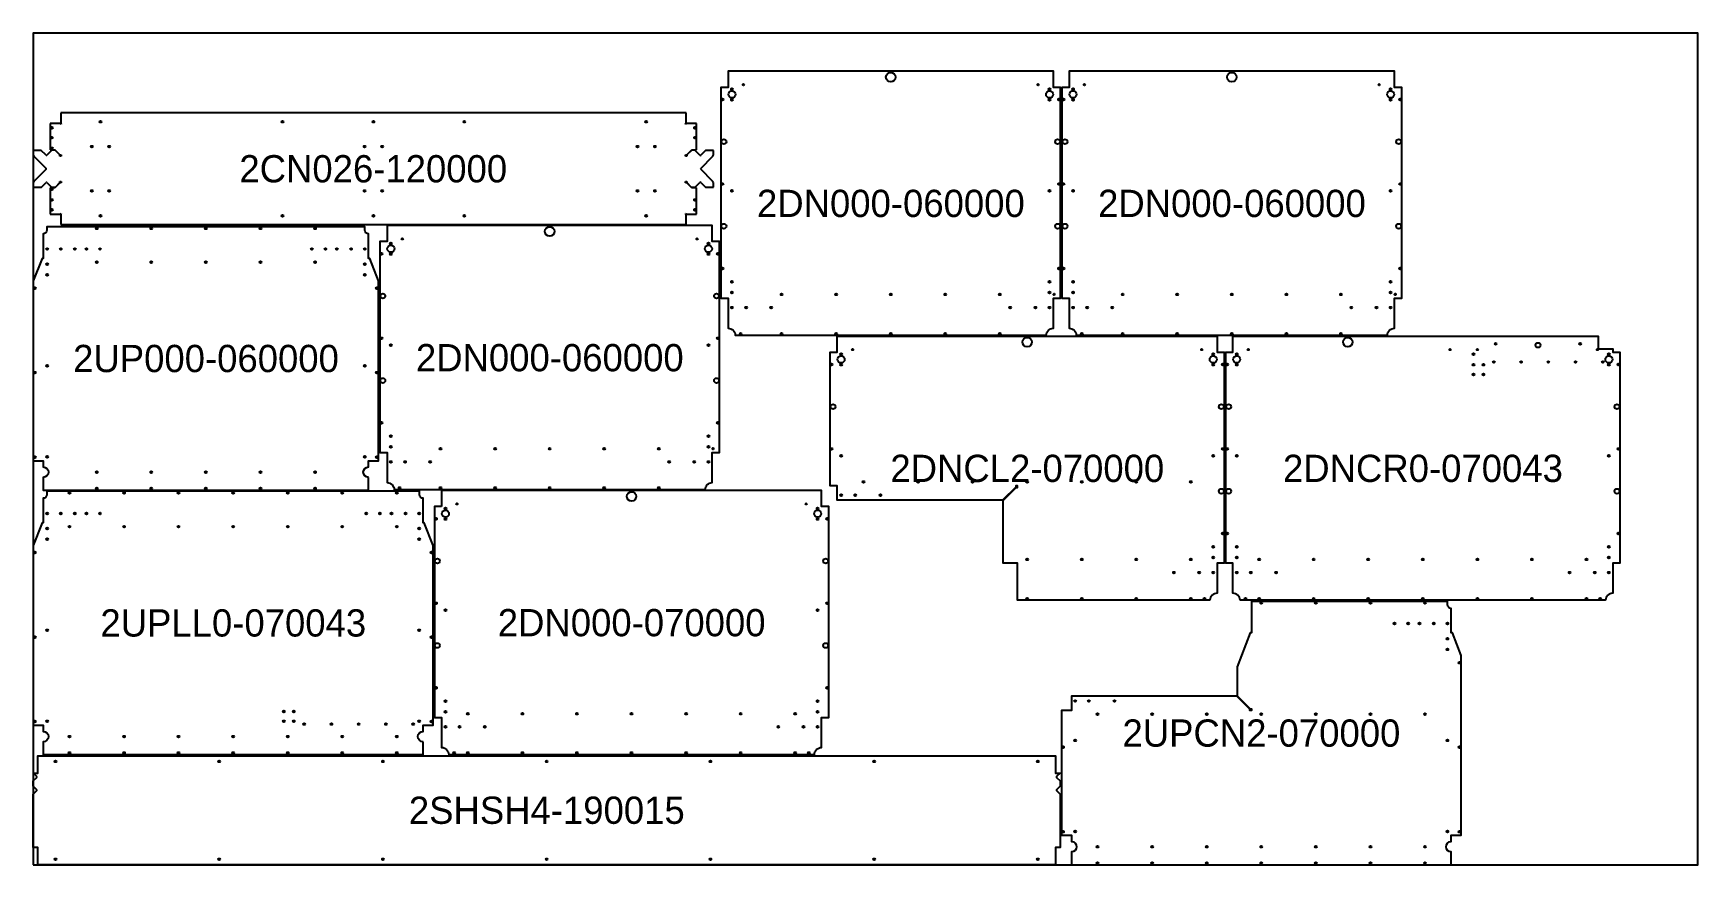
# Model space of a CAD drawing. Header units: millimetres. Extents: x 0 to 3050, y 0 to 1525.
import ezdxf
from ezdxf.enums import TextEntityAlignment as Align

# ---------------------------------------------------------------- set-up
doc = ezdxf.new("R2010")
doc.units = ezdxf.units.MM
for name, color, linetype in [('INTERIOR_PROFILES', 7, 'Continuous'), ('OUTER_PROFILES', 7, 'Continuous'), ('PART_LABELS', 7, 'Continuous'), ('SHEET_BORDER', 7, 'Continuous')]:
    doc.layers.add(name, color=color, linetype=linetype)

msp = doc.modelspace()

# ---------------------------------------------------------------- linework, layer by layer
at = {"layer": 'INTERIOR_PROFILES'}
for centre, radius in [((116.262, 1167.096), 1.7), ((216.262, 1167.096), 1.7), ((316.262, 1167.096), 1.7), ((416.262, 1167.096), 1.7), ((516.262, 1167.096), 1.7), ((25.262, 1129.31), 1.7), ((50.262, 1129.31), 1.7), ((76.262, 1129.31), 1.7), ((97.262, 1129.31), 1.7), ((122.262, 1129.31), 1.7), ((510.262, 1129.31), 1.7), ((535.262, 1129.31), 1.7), ((556.262, 1129.31), 1.7), ((582.262, 1129.31), 1.7), ((607.262, 1129.31), 1.7), ((25.262, 1101.548), 1.7), ((116.262, 1105.048), 1.7), ((216.262, 1105.048), 1.7), ((316.262, 1105.048), 1.7), ((416.262, 1105.048), 1.7), ((516.262, 1105.048), 1.7), ((607.262, 1101.548), 1.7), ((25.262, 1082.048), 1.7), ((607.262, 1082.048), 1.7), ((3, 1057.548), 1.7), ((629.524, 1057.548), 1.7), ((1501.262, 944.734), 1.25), ((1821.262, 958.496), 8.75), ((2141.262, 944.734), 1.25), ((2226.262, 944.734), 1.25), ((2408.762, 958.496), 8.75), ((2596.262, 944.734), 1.25), ((2646.262, 944.734), 1.25), ((2679.762, 955.496), 1.7), ((2757.262, 952.996), 4.5), ((2834.762, 955.496), 1.7), ((2866.262, 944.734), 1.25), ((25.262, 915.048), 1.7), ((607.262, 915.048), 1.7), ((1463, 917.548), 1.7), ((1480.262, 926.798), 6.5), ((1480.262, 936.548), 1.7), ((1480.262, 917.048), 1.7), ((2162.262, 926.798), 6.5), ((2162.262, 936.548), 1.7), ((2162.262, 917.048), 1.7), ((2179.524, 917.548), 1.7), ((2188, 917.548), 1.7), ((2205.262, 926.798), 6.5), ((2205.262, 936.548), 1.7), ((2205.262, 917.048), 1.7), ((2639.262, 936.548), 1.7), ((2639.262, 917.048), 1.7), ((2657.262, 917.048), 1.7), ((2676.262, 922.048), 1.7), ((2726.262, 922.048), 1.7), ((2776.262, 922.048), 1.7), ((2826.262, 922.048), 1.7), ((2876.262, 922.048), 1.7), ((2887.262, 926.798), 6.5), ((2887.262, 936.548), 1.7), ((2887.262, 917.048), 1.7), ((2904.524, 917.548), 1.7), ((3, 902.548), 1.7), ((629.524, 902.548), 1.7), ((2639.262, 899.048), 1.7), ((2657.262, 899.048), 1.7), ((1465.5, 840.048), 4.5), ((2177.024, 840.048), 4.5), ((2190.5, 840.048), 4.5), ((2902.024, 840.048), 4.5), ((1463, 762.548), 1.7), ((2179.524, 762.548), 1.7), ((2188, 762.548), 1.7), ((2904.524, 762.548), 1.7), ((3, 747.548), 1.7), ((25.262, 748.048), 1.7), ((607.262, 748.048), 1.7), ((629.524, 747.548), 1.7), ((1480.262, 750.048), 1.7), ((2162.262, 750.048), 1.7), ((2205.262, 750.048), 1.7), ((2887.262, 750.048), 1.7), ((116.262, 720.024), 1.7), ((216.262, 720.024), 1.7), ((316.262, 720.024), 1.7), ((416.262, 720.024), 1.7), ((516.262, 720.024), 1.7), ((1521.262, 702.048), 1.7), ((1621.262, 702.048), 1.7), ((1721.262, 702.048), 1.7), ((1821.262, 702.048), 1.7), ((1921.262, 702.048), 1.7), ((2021.262, 702.048), 1.7), ((2121.262, 702.048), 1.7), ((66.262, 682.096), 1.7), ((116.262, 690), 1.7), ((166.262, 682.096), 1.7), ((216.262, 690), 1.7), ((266.262, 682.096), 1.7), ((316.262, 690), 1.7), ((366.262, 682.096), 1.7), ((416.262, 690), 1.7), ((466.262, 682.096), 1.7), ((516.262, 690), 1.7), ((566.262, 682.096), 1.7), ((666.262, 682.096), 1.7), ((1096.262, 675.496), 8.75), ((1480.262, 677.786), 1.7), ((1506.262, 677.786), 1.7), ((1552.262, 677.786), 1.7), ((2177.024, 685.048), 4.5), ((2190.5, 685.048), 4.5), ((2902.024, 685.048), 4.5), ((25.262, 644.31), 1.7), ((50.262, 644.31), 1.7), ((76.262, 644.31), 1.7), ((97.262, 644.31), 1.7), ((122.262, 644.31), 1.7), ((610.262, 644.31), 1.7), ((635.262, 644.31), 1.7), ((656.262, 644.31), 1.7), ((682.262, 644.31), 1.7), ((707.262, 644.31), 1.7), ((755.262, 643.798), 6.5), ((755.262, 653.548), 1.7), ((776.262, 661.734), 1.25), ((1416.262, 661.734), 1.25), ((1437.262, 643.798), 6.5), ((1437.262, 653.548), 1.7), ((25.262, 616.548), 1.7), ((66.262, 620.048), 1.7), ((166.262, 620.048), 1.7), ((266.262, 620.048), 1.7), ((366.262, 620.048), 1.7), ((466.262, 620.048), 1.7), ((566.262, 620.048), 1.7), ((666.262, 620.048), 1.7), ((707.262, 616.548), 1.7), ((738, 634.548), 1.7), ((755.262, 634.048), 1.7), ((1437.262, 634.048), 1.7), ((1454.524, 634.548), 1.7), ((25.262, 597.048), 1.7), ((707.262, 597.048), 1.7), ((2162.262, 583.048), 1.7), ((2179.524, 607.548), 1.7), ((2188, 607.548), 1.7), ((2205.262, 583.048), 1.7), ((2887.262, 583.048), 1.7), ((2904.524, 607.548), 1.7), ((3, 572.548), 1.7), ((729.524, 572.548), 1.7), ((740.5, 557.048), 4.5), ((1452.024, 557.048), 4.5), ((1821.262, 560.048), 1.7), ((1921.262, 560.048), 1.7), ((2021.262, 560.048), 1.7), ((2121.262, 560.048), 1.7), ((2162.262, 563.548), 1.7), ((2205.262, 563.548), 1.7), ((2246.262, 560.048), 1.7), ((2346.262, 560.048), 1.7), ((2446.262, 560.048), 1.7), ((2546.262, 560.048), 1.7), ((2646.262, 560.048), 1.7), ((2746.262, 560.048), 1.7), ((2846.262, 560.048), 1.7), ((2887.262, 563.548), 1.7), ((2090.262, 535.786), 1.7), ((2136.262, 535.786), 1.7), ((2162.262, 535.786), 1.7), ((2205.262, 535.786), 1.7), ((2231.262, 535.786), 1.7), ((2277.262, 535.786), 1.7), ((2815.262, 535.786), 1.7), ((2861.262, 535.786), 1.7), ((2887.262, 535.786), 1.7), ((1821.262, 488), 1.7), ((1921.262, 488), 1.7), ((2021.262, 488), 1.7), ((2121.262, 488), 1.7), ((2146.262, 488), 1.7), ((2221.262, 488), 1.7), ((2246.262, 488), 1.7), ((2346.262, 488), 1.7), ((2446.262, 488), 1.7), ((2546.262, 488), 1.7), ((2646.262, 488), 1.7), ((2746.262, 488), 1.7), ((2846.262, 488), 1.7), ((2871.262, 488), 1.7), ((738, 479.548), 1.7), ((755.262, 467.048), 1.7), ((1437.262, 467.048), 1.7), ((1454.524, 479.548), 1.7), ((2250.262, 480.096), 1.7), ((2350.262, 480.096), 1.7), ((2450.262, 480.096), 1.7), ((2550.262, 480.096), 1.7), ((25.262, 430.048), 1.7), ((707.262, 430.048), 1.7), ((2494.262, 442.31), 1.7), ((2519.262, 442.31), 1.7), ((2540.262, 442.31), 1.7), ((2566.262, 442.31), 1.7), ((2591.262, 442.31), 1.7), ((3, 417.548), 1.7), ((729.524, 417.548), 1.7), ((740.5, 402.048), 4.5), ((1452.024, 402.048), 4.5), ((2591.262, 414.548), 1.7), ((2591.262, 395.048), 1.7), ((2613.524, 370.548), 1.7), ((738, 324.548), 1.7), ((1454.524, 324.548), 1.7), ((459.262, 281.048), 1.7), ((477.262, 281.048), 1.7), ((755.262, 300.048), 1.7), ((755.262, 280.548), 1.7), ((796.262, 277.048), 1.7), ((896.262, 277.048), 1.7), ((996.262, 277.048), 1.7), ((1096.262, 277.048), 1.7), ((1196.262, 277.048), 1.7), ((1296.262, 277.048), 1.7), ((1396.262, 277.048), 1.7), ((1437.262, 300.048), 1.7), ((1437.262, 280.548), 1.7), ((1909.262, 300.31), 1.7), ((1934.262, 300.31), 1.7), ((1950.262, 276.048), 1.7), ((1981.262, 300.31), 1.7), ((2050.262, 276.048), 1.7), ((2150.262, 276.048), 1.7), ((2250.262, 276.048), 1.7), ((2350.262, 276.048), 1.7), ((2450.262, 276.048), 1.7), ((2550.262, 276.048), 1.7), ((3, 262.548), 1.7), ((25.262, 263.048), 1.7), ((459.262, 263.048), 1.7), ((477.262, 263.048), 1.7), ((496.262, 258.048), 1.7), ((546.262, 258.048), 1.7), ((596.262, 258.048), 1.7), ((646.262, 258.048), 1.7), ((696.262, 258.048), 1.7), ((707.262, 263.048), 1.7), ((729.524, 262.548), 1.7), ((755.262, 252.786), 1.7), ((781.262, 252.786), 1.7), ((827.262, 252.786), 1.7), ((1365.262, 252.786), 1.7), ((1411.262, 252.786), 1.7), ((1437.262, 252.786), 1.7), ((66.262, 235.024), 1.7), ((166.262, 235.024), 1.7), ((266.262, 235.024), 1.7), ((366.262, 235.024), 1.7), ((466.262, 235.024), 1.7), ((566.262, 235.024), 1.7), ((666.262, 235.024), 1.7), ((1887, 215.548), 1.7), ((1909.262, 228.048), 1.7), ((2591.262, 228.048), 1.7), ((2613.524, 215.548), 1.7), ((40.762, 189.572), 1.7), ((66.262, 205), 1.7), ((166.262, 205), 1.7), ((266.262, 205), 1.7), ((340.762, 189.572), 1.7), ((366.262, 205), 1.7), ((466.262, 205), 1.7), ((566.262, 205), 1.7), ((640.762, 189.572), 1.7), ((666.262, 205), 1.7), ((771.262, 205), 1.7), ((796.262, 205), 1.7), ((896.262, 205), 1.7), ((940.762, 189.572), 1.7), ((996.262, 205), 1.7), ((1096.262, 205), 1.7), ((1196.262, 205), 1.7), ((1240.762, 189.572), 1.7), ((1296.262, 205), 1.7), ((1396.262, 205), 1.7), ((1421.262, 205), 1.7), ((1540.762, 189.572), 1.7), ((1840.762, 189.572), 1.7), ((1887, 60.548), 1.7), ((1909.262, 61.048), 1.7), ((2591.262, 61.048), 1.7), ((2613.524, 60.548), 1.7), ((1950.262, 33.024), 1.7), ((2050.262, 33.024), 1.7), ((2150.262, 33.024), 1.7), ((2250.262, 33.024), 1.7), ((2350.262, 33.024), 1.7), ((2450.262, 33.024), 1.7), ((2550.262, 33.024), 1.7), ((40.762, 10), 1.7), ((340.762, 10), 1.7), ((640.762, 10), 1.7), ((940.762, 10), 1.7), ((1240.762, 10), 1.7), ((1540.762, 10), 1.7), ((1840.762, 10), 1.7), ((1950.262, 3), 1.7), ((2050.262, 3), 1.7), ((2150.262, 3), 1.7), ((2250.262, 3), 1.7), ((2350.262, 3), 1.7), ((2450.262, 3), 1.7), ((2550.262, 3), 1.7)]:
    msp.add_circle(centre, radius, dxfattribs=at)
at = {"layer": 'OUTER_PROFILES'}
for p, q in [((1196.121, 1378.786), (50.262, 1378.786)), ((50.262, 1378.786), (50.262, 1360.786)), ((1196.121, 1360.786), (1196.121, 1378.786)), ((48.929, 1359.453), (30.929, 1359.453)), ((30.929, 1359.453), (30.929, 1311.024)), ((51.262, 1358.524), (51.191, 1358.453)), ((1195.191, 1358.453), (1195.121, 1358.524)), ((1215.453, 1359.453), (1197.453, 1359.453)), ((1215.453, 1311.024), (1215.453, 1359.453)), ((13.929, 1309.786), (0, 1309.786)), ((0, 1309.786), (0, 1301.786)), ((1, 1299.524), (23.424, 1277.1)), ((23.353, 1301.291), (13.929, 1310.715)), ((13.929, 1310.715), (13.929, 1309.786)), ((34.262, 1310.786), (24.767, 1301.291)), ((30.929, 1311.024), (39.729, 1311.024)), ((39.891, 1310.786), (34.262, 1310.786)), ((39.729, 1311.024), (48.929, 1301.824)), ((48.891, 1301.786), (39.891, 1310.786)), ((48.891, 1299.524), (48.891, 1301.786)), ((51.191, 1299.524), (48.891, 1299.524)), ((48.929, 1301.824), (51.191, 1301.824)), ((51.191, 1301.824), (51.191, 1299.524)), ((1195.191, 1299.524), (1195.191, 1301.824)), ((1195.191, 1301.824), (1197.453, 1301.824)), ((1197.491, 1299.524), (1195.191, 1299.524)), ((1197.453, 1301.824), (1206.653, 1311.024)), ((1206.491, 1310.786), (1197.491, 1301.786)), ((1197.491, 1301.786), (1197.491, 1299.524)), ((1212.121, 1310.786), (1206.491, 1310.786)), ((1206.653, 1311.024), (1215.453, 1311.024)), ((1221.615, 1301.291), (1212.121, 1310.786)), ((1222.959, 1277.1), (1245.382, 1299.524)), ((1232.453, 1310.715), (1223.029, 1301.291)), ((1232.453, 1309.786), (1232.453, 1310.715)), ((1246.382, 1309.786), (1232.453, 1309.786)), ((1246.382, 1301.786), (1246.382, 1309.786)), ((0, 1251), (0, 1243)), ((23.424, 1275.686), (1, 1253.262)), ((14.859, 1243), (23.353, 1251.495)), ((24.767, 1251.495), (33.262, 1243)), ((48.929, 1250.962), (39.729, 1241.762)), ((40.891, 1243), (48.891, 1251)), ((48.891, 1251), (48.891, 1253.262)), ((48.891, 1253.262), (51.191, 1253.262)), ((51.191, 1250.962), (48.929, 1250.962)), ((51.191, 1253.262), (51.191, 1250.962)), ((1195.191, 1250.962), (1195.191, 1253.262)), ((1195.191, 1253.262), (1197.491, 1253.262)), ((1197.453, 1250.962), (1195.191, 1250.962)), ((1206.653, 1241.762), (1197.453, 1250.962)), ((1197.491, 1253.262), (1197.491, 1251)), ((1197.491, 1251), (1205.491, 1243)), ((1213.121, 1243), (1221.615, 1251.495)), ((1245.382, 1253.262), (1222.959, 1275.686)), ((1223.029, 1251.495), (1231.524, 1243)), ((1246.382, 1243), (1246.382, 1251)), ((0, 1243), (14.859, 1243)), ((39.729, 1241.762), (30.929, 1241.762)), ((30.929, 1241.762), (30.929, 1193.333)), ((33.262, 1243), (40.891, 1243)), ((1205.491, 1243), (1213.121, 1243)), ((1215.453, 1241.762), (1206.653, 1241.762)), ((1215.453, 1193.333), (1215.453, 1241.762)), ((1231.524, 1243), (1246.382, 1243)), ((30.929, 1193.333), (48.929, 1193.333)), ((50.262, 1192), (50.262, 1174)), ((51.191, 1194.333), (51.262, 1194.262)), ((1195.121, 1194.262), (1195.191, 1194.333)), ((1196.121, 1174), (1196.121, 1192)), ((1197.453, 1193.333), (1215.453, 1193.333)), ((50.262, 1174), (1196.121, 1174)), ((1871.524, 1047.748), (1871.524, 1044.348)), ((2496.524, 1047.748), (2496.524, 1044.348)), ((1246.524, 764.748), (1246.524, 761.348))]:
    msp.add_line(p, q, dxfattribs=at)
for points in [[(1869.262, 1432.234), (1869.262, 1455.496), (1273.262, 1455.496), (1273.262, 1434.496), (1273.262, 1428.234), (1273.262, 1427.023), (1273.262, 1425.812), (1260, 1425.812), (1260, 1039.048), (1273.262, 1039.048), (1273.262, 1036.786), (1273.262, 1012.524), (1273.262, 994.262), (1273.262, 984, -0.414214), (1286.262, 971), (1856.262, 971, -0.414214), (1869.262, 984), (1869.262, 994.262), (1869.262, 1012.524), (1869.262, 1036.786), (1869.262, 1039.048), (1882.524, 1039.048), (1882.524, 1425.812), (1869.262, 1425.812), (1869.262, 1427.023), (1869.262, 1428.234)], [(2494.262, 1432.234), (2494.262, 1455.496), (1898.262, 1455.496), (1898.262, 1434.496), (1898.262, 1428.234), (1898.262, 1427.023), (1898.262, 1425.812), (1885, 1425.812), (1885, 1039.048), (1898.262, 1039.048), (1898.262, 1036.786), (1898.262, 1012.524), (1898.262, 994.262), (1898.262, 984, -0.414214), (1911.262, 971), (2481.262, 971, -0.414214), (2494.262, 984), (2494.262, 994.262), (2494.262, 1012.524), (2494.262, 1036.786), (2494.262, 1039.048), (2507.524, 1039.048), (2507.524, 1425.812), (2494.262, 1425.812), (2494.262, 1427.023), (2494.262, 1428.234)], [(614.262, 710.524, -1), (614.262, 729.524), (614.262, 731.786), (614.262, 738.786), (614.262, 741.048), (632.524, 741.048), (632.524, 1070.714), (616.524, 1112.048), (614.262, 1112.048), (614.262, 1114.31), (614.262, 1136.31), (614.262, 1144.572), (614.262, 1154.834), (614.262, 1157.096, -0.414214), (607.762, 1163.596), (607.762, 1170.096), (24.762, 1170.096), (24.762, 1163.596, -0.414214), (18.262, 1157.096), (18.262, 1154.834), (18.262, 1144.572), (18.262, 1136.31), (18.262, 1114.31), (18.262, 1112.048), (16, 1112.048), (0, 1070.714), (0, 741.048), (18.262, 741.048), (18.262, 738.786), (18.262, 731.786), (18.262, 729.524, -1), (18.262, 710.524), (18.262, 697.262), (18.262, 687), (614.262, 687), (614.262, 697.262)], [(1244.262, 1149.234), (1244.262, 1172.496), (648.262, 1172.496), (648.262, 1151.496), (648.262, 1145.234), (648.262, 1144.023), (648.262, 1142.812), (635, 1142.812), (635, 756.048), (648.262, 756.048), (648.262, 753.786), (648.262, 729.524), (648.262, 711.262), (648.262, 701, -0.414214), (661.262, 688), (1231.262, 688, -0.414214), (1244.262, 701), (1244.262, 711.262), (1244.262, 729.524), (1244.262, 753.786), (1244.262, 756.048), (1257.524, 756.048), (1257.524, 1142.812), (1244.262, 1142.812), (1244.262, 1144.023), (1244.262, 1145.234)], [(1777, 668.048), (1801, 692.048), (1803.262, 692.048), (1803.262, 695.048), (1800.262, 695.048), (1800.262, 692.786), (1776.262, 668.786), (1473.262, 668.786), (1473.262, 695.048), (1460, 695.048), (1460, 939.812), (1473.262, 939.812), (1473.262, 941.023), (1473.262, 942.234), (1473.262, 948.496), (1473.262, 969.496), (2169.262, 969.496), (2169.262, 946.234), (2169.262, 942.234), (2169.262, 941.023), (2169.262, 939.812), (2182.524, 939.812), (2182.524, 553.048), (2169.262, 553.048), (2169.262, 550.786), (2169.262, 526.524), (2169.262, 508.262), (2169.262, 498, 0.414214), (2156.262, 485), (1803.262, 485), (1803.262, 553.048), (1777, 553.048)], [(2198.262, 942.234), (2198.262, 948.496), (2198.262, 969.496), (2867.662, 969.496), (2867.662, 946.234), (2894.262, 946.234), (2894.262, 942.234), (2894.262, 941.023), (2894.262, 939.812), (2907.524, 939.812), (2907.524, 553.048), (2894.262, 553.048), (2894.262, 550.786), (2894.262, 526.524), (2894.262, 508.262), (2894.262, 498, 0.414214), (2881.262, 485), (2211.262, 485, 0.414214), (2198.262, 498), (2198.262, 508.262), (2198.262, 526.524), (2198.262, 550.786), (2198.262, 553.048), (2185, 553.048), (2185, 939.812), (2198.262, 939.812), (2198.262, 941.023)], [(714.262, 225.524, -1), (714.262, 244.524), (714.262, 246.786), (714.262, 253.786), (714.262, 256.048), (732.524, 256.048), (732.524, 585.714), (716.524, 627.048), (714.262, 627.048), (714.262, 629.31), (714.262, 651.31), (714.262, 659.572), (714.262, 669.834), (714.262, 672.096, -0.414214), (707.762, 678.596), (707.762, 685.096), (24.762, 685.096), (24.762, 678.596, -0.414214), (18.262, 672.096), (18.262, 669.834), (18.262, 659.572), (18.262, 651.31), (18.262, 629.31), (18.262, 627.048), (16, 627.048), (0, 585.714), (0, 256.048), (18.262, 256.048), (18.262, 253.786), (18.262, 246.786), (18.262, 244.524, -1), (18.262, 225.524), (18.262, 212.262), (18.262, 202), (714.262, 202), (714.262, 212.262)], [(748.262, 656.812), (735, 656.812), (735, 270.048), (748.262, 270.048), (748.262, 267.786), (748.262, 243.524), (748.262, 225.262), (748.262, 215, -0.414214), (761.262, 202), (1431.262, 202, -0.414214), (1444.262, 215), (1444.262, 225.262), (1444.262, 243.524), (1444.262, 267.786), (1444.262, 270.048), (1457.524, 270.048), (1457.524, 656.812), (1444.262, 656.812), (1444.262, 658.023), (1444.262, 659.234), (1444.262, 663.234), (1444.262, 686.496), (748.262, 686.496), (748.262, 665.496), (748.262, 659.234), (748.262, 658.023)], [(2229.262, 285.31), (2205.262, 309.31), (1902.262, 309.31), (1902.262, 283.048), (1884, 283.048), (1884, 54.048), (1902.262, 54.048), (1902.262, 51.786), (1902.262, 44.786), (1902.262, 42.524, -1), (1902.262, 23.524), (1902.262, 10.262), (1902.262, 0), (2598.262, 0), (2598.262, 10.262), (2598.262, 23.524, -1), (2598.262, 42.524), (2598.262, 44.786), (2598.262, 51.786), (2598.262, 54.048), (2616.524, 54.048), (2616.524, 383.714), (2600.524, 425.048), (2598.262, 425.048), (2598.262, 427.31), (2598.262, 449.31), (2598.262, 457.572), (2598.262, 467.834), (2598.262, 470.096, -0.414214), (2591.762, 476.596), (2591.762, 483.096), (2232.262, 483.096), (2232.262, 425.048), (2230, 425.048), (2206, 363.048), (2206, 310.048), (2230, 286.048), (2232.262, 286.048), (2232.262, 283.048), (2229.262, 283.048)], [(0, 129.453), (6.495, 135.948, 0.414214), (6.495, 137.362), (0, 143.857), (0, 153.715), (6.495, 160.21, 0.414214), (6.495, 161.624), (0.071, 168.048), (8.262, 168.048), (8.262, 170.31), (8.262, 177.31), (8.262, 199.572), (1873.262, 199.572), (1873.262, 177.31), (1873.262, 170.31), (1873.262, 168.048), (1881.453, 168.048), (1875.029, 161.624, 0.414214), (1875.029, 160.21), (1881.524, 153.715), (1881.524, 143.857), (1875.029, 137.362, 0.414214), (1875.029, 135.948), (1881.524, 129.453), (1881.524, 31.524), (1873.262, 31.524), (1873.262, 29.262), (1873.262, 20), (1873.262, 0), (8.262, 0), (8.262, 22.262), (8.262, 29.262), (8.262, 31.524), (0, 31.524)]]:
    msp.add_lwpolyline(points, format="xyb", close=True, dxfattribs=at)
for centre, radius in [((1571.262, 1444.496), 8.75), ((2196.262, 1444.496), 8.75), ((1263, 1403.548), 1.7), ((1280.262, 1412.798), 6.5), ((1280.262, 1422.548), 1.7), ((1280.262, 1403.048), 1.7), ((1301.262, 1430.734), 1.25), ((1841.262, 1430.734), 1.25), ((1862.262, 1412.798), 6.5), ((1862.262, 1422.548), 1.7), ((1862.262, 1403.048), 1.7), ((1879.524, 1403.548), 1.7), ((1888, 1403.548), 1.7), ((1905.262, 1412.798), 6.5), ((1905.262, 1422.548), 1.7), ((1905.262, 1403.048), 1.7), ((1926.262, 1430.734), 1.25), ((2466.262, 1430.734), 1.25), ((2487.262, 1412.798), 6.5), ((2487.262, 1422.548), 1.7), ((2487.262, 1403.048), 1.7), ((2504.524, 1403.548), 1.7), ((33.929, 1351.524), 1.7), ((123.191, 1362.786), 1.7), ((456.525, 1362.786), 1.7), ((623.191, 1362.786), 1.7), ((789.858, 1362.786), 1.7), ((1123.191, 1362.786), 1.7), ((1212.453, 1351.524), 1.7), ((33.929, 1333.524), 1.7), ((33.929, 1314.024), 1.7), ((107.191, 1317.024), 1.7), ((139.191, 1317.024), 1.7), ((607.191, 1317.024), 1.7), ((639.191, 1317.024), 1.7), ((1107.191, 1317.024), 1.7), ((1139.191, 1317.024), 1.7), ((1212.453, 1333.524), 1.7), ((1265.5, 1326.048), 4.5), ((1877.024, 1326.048), 4.5), ((1890.5, 1326.048), 4.5), ((2502.024, 1326.048), 4.5), ((33.929, 1238.762), 1.7), ((33.929, 1219.262), 1.7), ((107.191, 1235.762), 1.7), ((139.191, 1235.762), 1.7), ((607.191, 1235.762), 1.7), ((639.191, 1235.762), 1.7), ((1107.191, 1235.762), 1.7), ((1139.191, 1235.762), 1.7), ((1212.453, 1219.262), 1.7), ((1263, 1248.548), 1.7), ((1280.262, 1236.048), 1.7), ((1862.262, 1236.048), 1.7), ((1879.524, 1248.548), 1.7), ((1888, 1248.548), 1.7), ((1905.262, 1236.048), 1.7), ((2487.262, 1236.048), 1.7), ((2504.524, 1248.548), 1.7), ((33.929, 1201.262), 1.7), ((123.191, 1190), 1.7), ((456.525, 1190), 1.7), ((623.191, 1190), 1.7), ((789.858, 1190), 1.7), ((1123.191, 1190), 1.7), ((1212.453, 1201.262), 1.7), ((946.262, 1161.496), 8.75), ((1265.5, 1171.048), 4.5), ((1877.024, 1171.048), 4.5), ((1890.5, 1171.048), 4.5), ((2502.024, 1171.048), 4.5), ((655.262, 1129.798), 6.5), ((655.262, 1139.548), 1.7), ((676.262, 1147.734), 1.25), ((1216.262, 1147.734), 1.25), ((1237.262, 1129.798), 6.5), ((1237.262, 1139.548), 1.7), ((638, 1120.548), 1.7), ((655.262, 1120.048), 1.7), ((1237.262, 1120.048), 1.7), ((1254.524, 1120.548), 1.7), ((1263, 1093.548), 1.7), ((1280.262, 1069.048), 1.7), ((1862.262, 1069.048), 1.7), ((1879.524, 1093.548), 1.7), ((1888, 1093.548), 1.7), ((1905.262, 1069.048), 1.7), ((2487.262, 1069.048), 1.7), ((2504.524, 1093.548), 1.7), ((640.5, 1043.048), 4.5), ((1252.024, 1043.048), 4.5), ((1280.262, 1049.548), 1.7), ((1371.262, 1046.048), 1.7), ((1471.262, 1046.048), 1.7), ((1571.262, 1046.048), 1.7), ((1671.262, 1046.048), 1.7), ((1771.262, 1046.048), 1.7), ((1862.262, 1049.548), 1.7), ((1905.262, 1049.548), 1.7), ((1996.262, 1046.048), 1.7), ((2096.262, 1046.048), 1.7), ((2196.262, 1046.048), 1.7), ((2296.262, 1046.048), 1.7), ((2396.262, 1046.048), 1.7), ((2487.262, 1049.548), 1.7), ((1280.262, 1021.786), 1.7), ((1306.262, 1021.786), 1.7), ((1352.262, 1021.786), 1.7), ((1790.262, 1021.786), 1.7), ((1836.262, 1021.786), 1.7), ((1862.262, 1021.786), 1.7), ((1905.262, 1021.786), 1.7), ((1931.262, 1021.786), 1.7), ((1977.262, 1021.786), 1.7), ((2415.262, 1021.786), 1.7), ((2461.262, 1021.786), 1.7), ((2487.262, 1021.786), 1.7), ((638, 965.548), 1.7), ((655.262, 953.048), 1.7), ((1237.262, 953.048), 1.7), ((1254.524, 965.548), 1.7), ((1296.262, 974), 1.7), ((1371.262, 974), 1.7), ((1471.262, 974), 1.7), ((1571.262, 974), 1.7), ((1671.262, 974), 1.7), ((1771.262, 974), 1.7), ((1921.262, 974), 1.7), ((1996.262, 974), 1.7), ((2096.262, 974), 1.7), ((2196.262, 974), 1.7), ((2296.262, 974), 1.7), ((2396.262, 974), 1.7), ((640.5, 888.048), 4.5), ((1252.024, 888.048), 4.5), ((638, 810.548), 1.7), ((1254.524, 810.548), 1.7), ((655.262, 786.048), 1.7), ((655.262, 766.548), 1.7), ((746.262, 763.048), 1.7), ((846.262, 763.048), 1.7), ((946.262, 763.048), 1.7), ((1046.262, 763.048), 1.7), ((1146.262, 763.048), 1.7), ((1237.262, 786.048), 1.7), ((1237.262, 766.548), 1.7), ((655.262, 738.786), 1.7), ((681.262, 738.786), 1.7), ((727.262, 738.786), 1.7), ((1165.262, 738.786), 1.7), ((1211.262, 738.786), 1.7), ((1237.262, 738.786), 1.7), ((671.262, 691), 1.7), ((746.262, 691), 1.7), ((846.262, 691), 1.7), ((946.262, 691), 1.7), ((1046.262, 691), 1.7), ((1146.262, 691), 1.7)]:
    msp.add_circle(centre, radius, dxfattribs=at)
for centre, start, end in [((24.06, 1301.998), 225, 315), ((1222.322, 1301.998), 225, 315), ((24.06, 1250.787), 45, 135), ((22.717, 1276.393), 315, 45), ((1222.322, 1250.787), 45, 135), ((1223.666, 1276.393), 135, 225)]:
    msp.add_arc(centre, 1, start, end, dxfattribs=at)
for points, knots in [([(51.191, 1358.453), (51.144, 1358.486), (51.097, 1358.518), (51.05, 1358.551), (50.343, 1359.039), (49.636, 1359.453), (48.929, 1359.453)], [1.570796, 1.570796, 1.570796, 1.570796, 1.668627, 1.668627, 1.668627, 3.141593, 3.141593, 3.141593, 3.141593]), ([(50.262, 1360.786), (50.262, 1360.079), (50.676, 1359.372), (51.164, 1358.665), (51.197, 1358.618), (51.229, 1358.571), (51.262, 1358.524)], [-3.141593, -3.141593, -3.141593, -3.141593, -1.668627, -1.668627, -1.668627, -1.570796, -1.570796, -1.570796, -1.570796]), ([(1195.121, 1358.524), (1195.153, 1358.571), (1195.186, 1358.618), (1195.218, 1358.665), (1195.707, 1359.372), (1196.121, 1360.079), (1196.121, 1360.786)], [1.570796, 1.570796, 1.570796, 1.570796, 1.668627, 1.668627, 1.668627, 3.141593, 3.141593, 3.141593, 3.141593]), ([(1197.453, 1359.453), (1196.746, 1359.453), (1196.039, 1359.039), (1195.332, 1358.551), (1195.285, 1358.518), (1195.238, 1358.486), (1195.191, 1358.453)], [-3.141593, -3.141593, -3.141593, -3.141593, -1.668627, -1.668627, -1.668627, -1.570796, -1.570796, -1.570796, -1.570796]), ([(0, 1301.786), (0, 1301.079), (0.414, 1300.372), (0.902, 1299.665), (0.935, 1299.618), (0.967, 1299.571), (1, 1299.524)], [-3.141593, -3.141593, -3.141593, -3.141593, -1.668627, -1.668627, -1.668627, -1.570796, -1.570796, -1.570796, -1.570796]), ([(1245.382, 1299.524), (1245.415, 1299.571), (1245.448, 1299.618), (1245.48, 1299.665), (1245.969, 1300.372), (1246.382, 1301.079), (1246.382, 1301.786)], [1.570796, 1.570796, 1.570796, 1.570796, 1.668627, 1.668627, 1.668627, 3.141593, 3.141593, 3.141593, 3.141593]), ([(1, 1253.262), (0.967, 1253.215), (0.935, 1253.168), (0.902, 1253.121), (0.414, 1252.414), (0, 1251.707), (0, 1251)], [1.570796, 1.570796, 1.570796, 1.570796, 1.668627, 1.668627, 1.668627, 3.141593, 3.141593, 3.141593, 3.141593]), ([(1246.382, 1251), (1246.382, 1251.707), (1245.969, 1252.414), (1245.48, 1253.121), (1245.448, 1253.168), (1245.415, 1253.215), (1245.382, 1253.262)], [-3.141593, -3.141593, -3.141593, -3.141593, -1.668627, -1.668627, -1.668627, -1.570796, -1.570796, -1.570796, -1.570796]), ([(48.929, 1193.333), (49.636, 1193.333), (50.343, 1193.746), (51.05, 1194.235), (51.097, 1194.267), (51.144, 1194.3), (51.191, 1194.333)], [-3.141593, -3.141593, -3.141593, -3.141593, -1.668627, -1.668627, -1.668627, -1.570796, -1.570796, -1.570796, -1.570796]), ([(51.262, 1194.262), (51.229, 1194.215), (51.197, 1194.168), (51.164, 1194.121), (50.676, 1193.414), (50.262, 1192.707), (50.262, 1192)], [1.570796, 1.570796, 1.570796, 1.570796, 1.668627, 1.668627, 1.668627, 3.141593, 3.141593, 3.141593, 3.141593]), ([(1196.121, 1192), (1196.121, 1192.707), (1195.707, 1193.414), (1195.218, 1194.121), (1195.186, 1194.168), (1195.153, 1194.215), (1195.121, 1194.262)], [-3.141593, -3.141593, -3.141593, -3.141593, -1.668627, -1.668627, -1.668627, -1.570796, -1.570796, -1.570796, -1.570796]), ([(1195.191, 1194.333), (1195.238, 1194.3), (1195.285, 1194.267), (1195.332, 1194.235), (1196.039, 1193.746), (1196.746, 1193.333), (1197.453, 1193.333)], [1.570796, 1.570796, 1.570796, 1.570796, 1.668627, 1.668627, 1.668627, 3.141593, 3.141593, 3.141593, 3.141593]), ([(1871.524, 1044.348), (1871.142, 1044.348), (1870.719, 1044.32), (1870.349, 1044.468), (1870.097, 1044.57), (1869.847, 1044.793), (1869.691, 1045.103), (1869.45, 1045.581), (1869.412, 1046.24), (1869.598, 1046.773), (1869.757, 1047.23), (1870.085, 1047.543), (1870.426, 1047.655), (1870.777, 1047.771), (1871.168, 1047.748), (1871.524, 1047.748)], [0, 0, 0, 0, 0.159237, 0.159237, 0.159237, 0.268187, 0.268187, 0.268187, 0.436219, 0.436219, 0.436219, 0.580328, 0.580328, 0.580328, 0.728635, 0.728635, 0.728635, 0.728635]), ([(2496.524, 1044.348), (2496.142, 1044.348), (2495.719, 1044.32), (2495.349, 1044.468), (2495.097, 1044.57), (2494.847, 1044.793), (2494.691, 1045.103), (2494.45, 1045.581), (2494.412, 1046.24), (2494.598, 1046.773), (2494.757, 1047.23), (2495.085, 1047.543), (2495.426, 1047.655), (2495.777, 1047.771), (2496.168, 1047.748), (2496.524, 1047.748)], [0, 0, 0, 0, 0.159237, 0.159237, 0.159237, 0.268187, 0.268187, 0.268187, 0.436219, 0.436219, 0.436219, 0.580328, 0.580328, 0.580328, 0.728635, 0.728635, 0.728635, 0.728635]), ([(1246.524, 761.348), (1246.142, 761.348), (1245.719, 761.32), (1245.349, 761.468), (1245.097, 761.57), (1244.847, 761.793), (1244.691, 762.103), (1244.45, 762.581), (1244.412, 763.24), (1244.598, 763.773), (1244.757, 764.23), (1245.085, 764.543), (1245.426, 764.655), (1245.777, 764.771), (1246.168, 764.748), (1246.524, 764.748)], [0, 0, 0, 0, 0.159237, 0.159237, 0.159237, 0.268187, 0.268187, 0.268187, 0.436219, 0.436219, 0.436219, 0.580328, 0.580328, 0.580328, 0.728635, 0.728635, 0.728635, 0.728635])]:
    msp.add_open_spline(points, degree=3, knots=knots, dxfattribs=at)
at = {"layer": 'SHEET_BORDER'}
msp.add_lwpolyline([(0, 0), (3050, 0), (3050, 1525), (0, 1525), (0, 0)], close=True, dxfattribs=at)

# ---------------------------------------------------------------- texts
at = {"layer": 'PART_LABELS'}
for s, p in [('2CN026-120000', (623, 1276.5)), ('2DN000-060000', (1571.5, 1213)), ('2DN000-060000', (2196.5, 1213)), ('2UP000-060000', (316.5, 928.5)), ('2DN000-060000', (946.5, 930)), ('2DNCL2-070000', (1821.5, 727)), ('2DNCR0-070043', (2546.5, 727)), ('2UPLL0-070043', (366.5, 443.5)), ('2DN000-070000', (1096.5, 444)), ('2UPCN2-070000', (2250.5, 241.5)), ('2SHSH4-190015', (941, 100))]:
    msp.add_text(s, height=50, dxfattribs=at).set_placement(p, align=Align.MIDDLE_CENTER)

doc.saveas('drawing.dxf')
